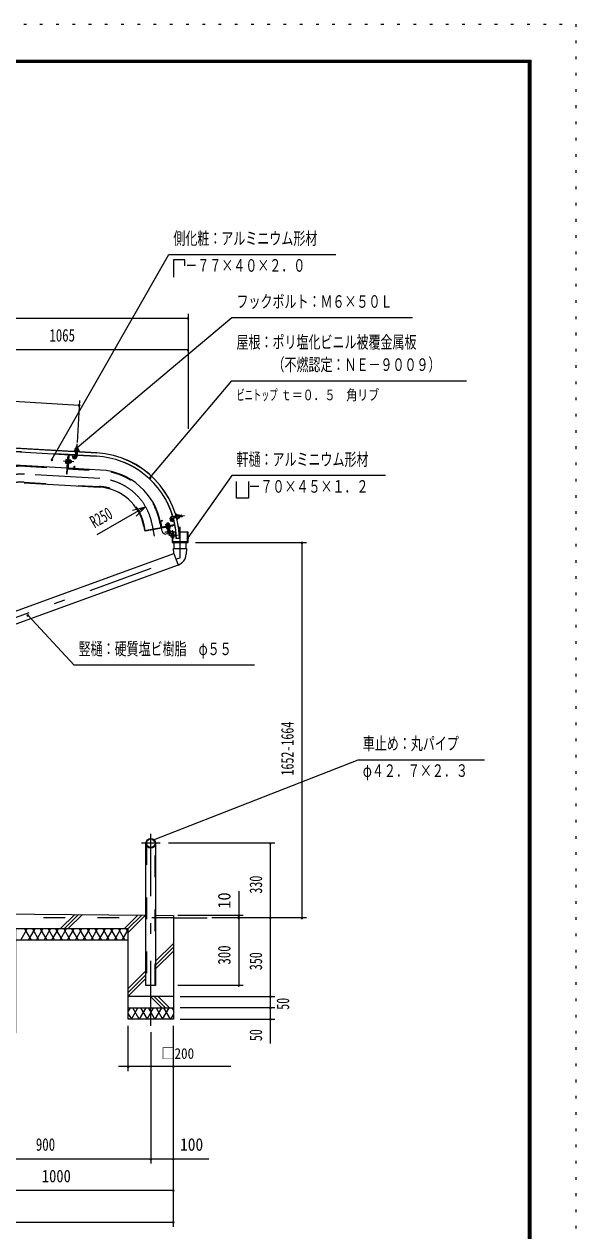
# Model space of a CAD drawing. Units: millimetres, scale not verified. Extents: x -23448 to 23452, y -10500 to 10500.
# Drawn here: x 17337 to 23452, y -2876 to 10500 of the extents above; entities that cross this region are included whole.
import ezdxf
from ezdxf.enums import TextEntityAlignment as Align

# ---------------------------------------------------------------- set-up
doc = ezdxf.new("R2010")
doc.units = ezdxf.units.MM
doc.header["$LTSCALE"] = 60
for name, pattern in [('USER2', [10, 4, -6]), ('USER3', [24, 12, -5, 2, -5]), ('USER4', [3, 0.5, -2.5])]:
    doc.linetypes.add(name, pattern=pattern)
for name, color, linetype, lineweight in [('0-6_2-0BOLD', 7, 'Continuous', 18), ('0-7_2-1HIDDEN', 3, 'USER2', 18), ('0-8_2-2CENTER', 3, 'USER3', 18), ('0-9_2-4THIN', 4, 'Continuous', 18), ('0-A_2-5DIM', 3, 'Continuous', 18), ('0-B_2-6HATCH', 2, 'Continuous', 18), ('0-C_F-F', 5, 'Continuous', 18), ('0-D_F-E_J_ADD', 5, 'USER4', 18)]:
    doc.layers.add(name, color=color, linetype=linetype, lineweight=lineweight)
doc.styles.add('ＭＳ ゴシック', font='')
doc.styles.get('ＭＳ ゴシック').set_extended_font_data('MS Gothic')

msp = doc.modelspace()

# ---------------------------------------------------------------- linework, layer by layer
at = {"layer": '0-6_2-0BOLD'}
for p, q in [((18141.79, 5746.35), (14192.07, 5974.09)), ((15926.79, 5837.75), (17906.63, 5723.6)), ((17905.48, 5703.71), (17908.72, 5759.79)), ((17911.04, 5794.52), (17910.3, 5781.74)), ((17925.56, 5758.81), (17922.33, 5702.73)), ((17926.52, 5780.8), (17927.25, 5793.59)), ((17945.76, 5767.01), (17945.29, 5758.93)), ((17811.08, 5578.85), (15822.38, 5693.53)), ((17798.81, 5644.17), (17810.8, 5643.47)), ((17811.88, 5662.21), (17799.89, 5662.9)), ((17810.11, 5631.62), (17814.11, 5631.39)), ((17818.27, 5703.65), (17826.26, 5703.19)), ((17831.23, 5719.93), (17823.52, 5586.15)), ((17830.08, 5630.47), (17826.09, 5630.7)), ((17835.18, 5631.94), (17830.18, 5632.22)), ((17831.02, 5646.7), (17836.3, 5651.4)), ((17836.59, 5656.39), (17831.31, 5651.69)), ((17849.7, 5631.83), (17835.22, 5632.67)), ((17894.36, 5720.29), (17835.46, 5723.7)), ((17835.76, 5642.03), (17850.24, 5641.2)), ((17851.32, 5659.93), (17836.84, 5660.77)), ((17856.94, 5640.19), (17858.09, 5660.16)), ((17880.49, 5710.03), (17896.78, 5699.33)), ((17897.14, 5699.1), (17898.12, 5716.08)), ((17924.17, 5734.65), (17907.33, 5735.62)), ((17923.48, 5722.62), (18139.71, 5710.16)), ((18182.89, 5557.42), (17819.06, 5578.4)), ((17827.28, 5581.93), (17886.19, 5578.53)), ((17336.7, 5415.14), (18171.91, 5366.98)), ((18850.85, 4963.34), (18858.56, 4919.59)), ((18862.08, 4928.42), (18851.84, 4986.53)), ((18918.27, 4958.14), (18920.78, 4943.86)), ((18939.26, 4947.11), (18936.75, 4961.4)), ((18970.17, 4985.36), (18957.64, 5000.3)), ((18970.31, 5011.48), (18987.05, 5014.43)), ((19020.88, 5045.72), (18970.97, 5036.92)), ((18973.9, 5020.3), (19025.46, 5029.39)), ((18991.67, 5011.19), (19001.93, 4953.08)), ((19002.45, 5042.47), (19005.38, 5025.86)), ((19042.6, 5049.23), (19055.21, 5051.45)), ((19058.03, 5035.46), (19045.42, 5033.23)), ((18663, 4930.2), (18670.69, 4886.55)), ((18670.69, 4886.56), (18999.38, 4944.51)), ((18998.68, 4948.45), (18866.72, 4925.18)), ((18977.34, 4875.85), (18905.37, 4863.16)), ((18977.96, 4854.53), (18906.29, 4848.08)), ((18927.21, 4907.41), (18925.13, 4919.23)), ((18925.97, 4939.69), (18930.02, 4945.49)), ((18926, 4885.07), (18927.73, 4875.23)), ((18929.04, 4867.33), (18930.34, 4859.95)), ((18950.5, 4891.93), (18929.13, 4888.16)), ((18932.41, 4888.74), (18929.37, 4906.02)), ((18934.95, 4946.35), (18930.89, 4940.56)), ((18934.88, 4876.49), (18933.15, 4886.33)), ((18934.35, 4858.11), (18955.71, 4861.88)), ((18936.19, 4868.59), (18937.49, 4861.21)), ((18943.61, 4922.49), (18945.69, 4910.67)), ((18944.14, 4908.63), (18947.19, 4891.35)), ((18947.4, 4888.85), (18949.13, 4879)), ((18951.74, 4863.72), (18950.44, 4871.1)), ((18956.21, 4880.24), (18954.48, 4890.1)), ((18955.29, 4924.55), (18954.6, 4928.49)), ((18957.52, 4872.35), (18958.82, 4864.97)), ((18965.22, 4837.14), (18973.96, 4837.14)), ((18973.96, 4822.71), (18965.22, 4822.71)), ((18983.21, 4867.43), (18977.96, 4867.43)), ((18984.02, 4933.68), (18982.63, 4941.56)), ((19018.59, 4867.43), (18991.21, 4867.43)), ((18991.21, 4837.43), (19008.96, 4837.43)), ((19008.96, 4822.43), (18991.21, 4822.43)), ((19152.96, 4867.43), (19056.27, 4867.43)), ((18996.71, 4754.93), (18996.71, 4688.49)), ((19060.42, 4799.21), (19022.91, 4799.21)), ((19134.21, 4688.49), (19134.21, 4754.93)), ((18996.71, 4633.49), (19043.74, 4504.28)), ((19043.41, 4504.16), (16835.9, 3700.69)), ((18687.08, -155.07), (18687.08, 1419.93)), ((16585.84, 643.98), (18687.08, 622.96)), ((18793.83, 621.89), (18990.46, 619.93)), ((18990.45, 594.93), (19365.45, 594.93)), ((18490.46, 344.93), (17240.46, 344.93)), ((18990.46, -280.07), (18490.46, -280.07)), ((18490.46, -405.07), (18990.46, -405.07))]:
    msp.add_line(p, q, dxfattribs=at)
for points in [[(14191.94, 5971.72), (14192.15, 5975.33), (18141.87, 5747.59)], [(17889.14, 5762.17), (17889.6, 5770.25), (17901.28, 5782.26), (17935.54, 5780.28), (17945.76, 5767.01), (17889.6, 5770.25)], [(17902.2, 5782.2), (17902.93, 5794.99), (17905.18, 5796.11), (17933.26, 5794.49), (17935.36, 5793.12), (17934.62, 5780.34)], [(17927.64, 5794.82), (17928.86, 5815.88), (17912.01, 5816.85), (17910.79, 5795.79)], [(17912.01, 5816.85), (17914.98, 5819.49), (17926.21, 5818.85), (17928.86, 5815.88)], [(17798.52, 5669.36), (17796.71, 5637.91), (17798.27, 5634.8), (17810.26, 5634.1)], [(17812.42, 5671.57), (17800.43, 5672.27), (17798.52, 5669.36)], [(17818.27, 5703.65), (17807.48, 5516.46), (17815.47, 5516), (17827.24, 5720.16)], [(17810.11, 5631.62), (17812.56, 5674.06), (17816.56, 5673.82)], [(17830.08, 5630.47), (17832.53, 5672.9), (17828.54, 5673.13)], [(17832.43, 5671.15), (17837.42, 5670.87), (17835.18, 5631.94)], [(17837.38, 5670.13), (17851.87, 5669.3), (17853.43, 5666.19), (17851.62, 5634.74), (17849.7, 5631.83)], [(17851.95, 5640.48), (17856.94, 5640.19), (17860.89, 5643.72), (17861.62, 5656.2), (17858.09, 5660.16), (17853.1, 5660.45)], [(17880.49, 5710.03), (17871.22, 5695.92), (17887.52, 5685.22)], [(17902.11, 5715.85), (17901.14, 5698.88), (17897.14, 5699.11)], [(17890.41, 5582.29), (17891.39, 5599.27), (17895.38, 5599.04), (17894.4, 5582.06)], [(18855.08, 4991.16), (18871.82, 4994.11), (18871.12, 4998.05), (18854.38, 4995.1)], [(18911.55, 4942.23), (18909.02, 4956.51), (18911.69, 4958.75), (18942.71, 4964.22), (18945.98, 4963.03), (18948.5, 4948.74)], [(18936.18, 4968.15), (18931.84, 4971.19), (18919.53, 4969.02), (18916.49, 4964.67)], [(18937.05, 4963.22), (18936.18, 4968.15), (18916.49, 4964.67), (18917.36, 4959.75)], [(18986.35, 5018.37), (18969.61, 5015.42), (18970.31, 5011.48)], [(18970.57, 5011.14), (18983.1, 4996.21), (18970.17, 4985.36)], [(19031.68, 5010.5), (19036.43, 5011.33), (19026.66, 5066.73), (19016.39, 5064.92)], [(19026.66, 5066.73), (19041.03, 5058.13), (19046.99, 5024.33), (19036.43, 5011.33)], [(19046.83, 5025.24), (19059.44, 5027.46), (19060.3, 5029.82), (19055.41, 5057.52), (19053.8, 5059.45), (19041.19, 5057.22)], [(19056.4, 5051.98), (19082.58, 5056.6), (19085.51, 5039.98), (19059.32, 5035.36)], [(19085.51, 5039.98), (19087.79, 5043.23), (19085.84, 5054.32), (19082.58, 5056.6)], [(18984.02, 4933.68), (18678.24, 4879.76), (18676.85, 4887.64)], [(18905.37, 4863.16), (18903.98, 4871.04), (18975.96, 4883.73)], [(18910.66, 4932.93), (18909.97, 4936.87), (18951.82, 4944.25), (18952.51, 4940.31)], [(18950.1, 4943.95), (18949.23, 4948.87), (18910.82, 4942.1), (18911.69, 4937.17)], [(18955.29, 4924.55), (18913.44, 4917.17), (18912.75, 4921.11)], [(18915.89, 4917.61), (18917.97, 4905.78), (18921.24, 4904.59), (18952.26, 4910.06), (18954.93, 4912.3), (18952.85, 4924.12)], [(18973.96, 4844.36), (18965.22, 4844.36), (18963.96, 4842.18), (18963.96, 4817.68), (18965.22, 4815.49), (18973.96, 4815.49)], [(18977.96, 4814.3), (18973.96, 4814.3), (18973.96, 4845.55), (18977.96, 4845.55)], [(18977.96, 4867.43), (18977.96, 4754.93), (19152.96, 4754.93), (19152.96, 4867.43)], [(18991.21, 4870.93), (18991.21, 4801.18), (18983.21, 4801.18)], [(19142.71, 4760.18), (18988.21, 4760.18), (18983.21, 4765.18), (18983.21, 4870.93)], [(19142.71, 4760.18), (19147.72, 4765.18), (19147.72, 4867.43)], [(16788.87, 3829.9), (18996.71, 4633.49), (18992.96, 4688.49), (19137.97, 4688.49), (19133.56, 4624)], [(18793.83, 1419.93), (18793.83, -155.07), (18687.08, -155.07)], [(18990.46, 619.93), (18990.46, -530.07), (18490.46, -530.07)], [(18490.46, -530.07), (18490.46, 469.93), (17240.46, 469.93), (17240.46, -680.07), (15740.46, -680.07), (15740.46, 469.93), (13990.47, 469.93)]]:
    msp.add_lwpolyline(points, dxfattribs=at)
msp.add_lwpolyline([(19008.96, 4837.42), (19011.46, 4834.93), (19011.46, 4824.93), (19008.96, 4822.43)], close=True, dxfattribs=at)
for radius in [53.38, 47.62]:
    msp.add_circle((18740.46, 1419.93), radius, dxfattribs=at)
for centre, radius, start, end in [((17906.65, 5788.83), 7.19, 52.31572, 112.31572), ((17917.67, 5768.49), 26.87, 69.11201, 104.28793), ((17930.96, 5787.43), 7.19, 61.08423, 121.08423), ((17803.98, 5639.17), 7.19, 135.97307, 176.69989), ((17823.72, 5652.12), 26.15, 155.67448, 197.7253), ((17805.6, 5667.27), 7.19, 176.69989, 217.42671), ((17835.23, 5719.7), 8, 86.69814, 176.69814), ((17835.23, 5719.7), 4, 86.69814, 176.69814), ((17844.53, 5636.83), 7.19, 356.69989, 37.42671), ((17826.42, 5651.97), 26.15, 335.67448, 17.7253), ((17846.15, 5664.93), 7.19, 315.97307, 356.69989), ((17899.87, 5704.03), 22.5, 236.69998, 356.69998), ((17894.13, 5716.31), 4, 356.69788, 86.69302), ((17894.13, 5716.31), 8, 356.69826, 86.70035), ((17899.87, 5704.03), 5.62, 236.69998, 356.69998), ((18085.74, 4774.21), 937.5, 16.43048, 86.69995), ((18085.74, 4774.21), 973.75, 1.46927, 86.70001), ((18085.74, 4774.21), 975, 1.46936, 86.69997), ((17306.21, 4886.4), 720.38, 86.69997, 171.72679), ((17827.51, 5585.92), 8, 176.69814, 266.68929), ((17827.51, 5585.92), 4, 176.69814, 266.68929), ((17886.42, 5582.53), 8, 266.69814, 356.69711), ((17886.42, 5582.53), 4, 266.69814, 356.69814), ((18141.42, 4838.24), 720.38, 10.00127, 86.69991), ((18141.42, 4838.24), 529.62, 9.9994, 86.69994), ((18855.77, 4987.22), 8, 100.00313, 190.00211), ((18855.77, 4987.22), 4, 100.00652, 190.00652), ((18914.59, 4951.96), 7.19, 59.27591, 100.00273), ((18931.74, 4935.73), 26.15, 78.97455, 121.02536), ((18942.31, 4956.85), 7.19, 100.00273, 140.72955), ((18974.88, 5014.76), 22.5, 100.00092, 220.00092), ((18974.88, 5014.76), 5.62, 100.00249, 220.00249), ((18987.74, 5010.49), 8, 65.60081, 100.00198), ((18987.74, 5010.49), 4, 10.01163, 100.00677), ((18085.74, 4774.21), 937.5, 1.52815, 15.39359), ((18997.99, 4952.39), 4, 280.00652, 10.00652), ((18997.99, 4952.39), 8, 280.00211, 10.00211), ((19048.66, 5054.42), 7.19, 335.6158, 35.6158), ((19031.4, 5039), 26.87, 352.41249, 27.58841), ((19052.89, 5030.43), 7.19, 344.38431, 44.38431), ((18866.02, 4929.12), 8, 190.01096, 280.00211), ((18085.74, 4774.21), 786.38, 7.7531, 10.07008), ((18866.02, 4929.12), 4, 190.01537, 280.00652), ((18902.08, 4885.36), 37.5, 187.75275, 276.44838), ((18921.65, 4911.96), 7.19, 280.00273, 320.72955), ((18929.81, 4884.34), 3.89, 30.89107, 169.09126), ((18932.21, 4933.07), 26.15, 258.97455, 301.02536), ((18933.67, 4861.94), 3.89, 210.90117, 349.10136), ((18941.87, 4878.51), 11.72, 61.86748, 138.12572), ((18943.02, 4871.54), 11.72, 241.87234, 318.13058), ((18949.37, 4916.85), 7.19, 239.27591, 280.00273), ((18951.17, 4888.16), 3.83, 30.37302, 169.63116), ((18955.05, 4865.66), 3.83, 210.37086, 349.62901), ((18969.75, 4819.1), 5.79, 141.45377, 180), ((18969.76, 4840.75), 5.79, 180, 218.53143), ((18985.24, 4829.93), 21.27, 160.16867, 199.82912), ((18978.21, 4870.93), 13, 0, 100.00261), ((18978.21, 4870.93), 5, 0, 99.99893), ((18996.38, 4633.37), 137.5, 289.99973, 356.09422)]:
    msp.add_arc(centre, radius, start, end, dxfattribs=at)
at = {"layer": '0-7_2-1HIDDEN'}
for p, q in [((17906.7, 5724.85), (15926.86, 5838.99)), ((18139.78, 5711.4), (17923.55, 5723.87)), ((17347.28, 5598.58), (17810.67, 5571.87)), ((17818.66, 5571.41), (18182.48, 5550.43)), ((17337.1, 5422.13), (18172.31, 5373.97)), ((18843.95, 4962.13), (18851.65, 4918.46)), ((18677.59, 4887.77), (18669.89, 4931.42)), ((18692.83, 1419.93), (18692.83, -155.07)), ((18788.08, -155.07), (18788.08, 1419.93)), ((18990.46, 594.93), (13990.47, 594.93))]:
    msp.add_line(p, q, dxfattribs=at)
for centre, radius, start, end in [((18085.74, 4774.21), 938.75, 16.43048, 86.69995), ((17306.21, 4886.4), 713.38, 86.69991, 177.85577), ((18141.42, 4838.24), 713.38, 10.00121, 86.69992), ((17306.21, 4886.4), 536.62, 86.69994, 180), ((18141.42, 4838.24), 536.62, 10.00015, 86.69998), ((18085.74, 4774.21), 938.75, 1.52612, 15.39359)]:
    msp.add_arc(centre, radius, start, end, dxfattribs=at)
at = {"layer": '0-8_2-2CENTER'}
for p, q in [((17922.21, 5847.26), (17913.9, 5703.22)), ((17886.21, 5648.52), (17772.65, 5655.07)), ((17892.15, 5692.28), (17867.6, 5708.4)), ((18177.4, 5462.2), (17342.19, 5510.36)), ((18948.36, 4841.51), (18925.83, 4969.3)), ((18982.98, 4983.22), (18964.11, 5005.72)), ((18972.44, 5028.61), (19114.52, 5053.66)), ((18756.92, 4946.76), (18778.3, 4825.51)), ((19036.46, 4829.93), (18938.96, 4829.93)), ((18740.46, -604.92), (18740.46, 1523.31)), ((18843.83, 1419.93), (18637.08, 1419.93))]:
    msp.add_line(p, q, dxfattribs=at)
msp.add_lwpolyline([(16715.46, 854.36), (16715.46, 3730.02), (19065.46, 4585.36), (19065.46, 4925.94)], dxfattribs=at)
for centre, radius, start, end in [((17899.87, 5704.03), 14.06, 236.69998, 356.69759), ((17306.21, 4886.4), 625, 86.69997, 179.99998), ((18141.42, 4838.24), 625, 9.9994, 86.69997), ((18974.88, 5014.76), 14.06, 100.00238, 219.99998)]:
    msp.add_arc(centre, radius, start, end, dxfattribs=at)
at = {"layer": '0-9_2-4THIN'}
for p, q in [((17910.24, 5759.7), (17908.84, 5735.53)), ((17913.62, 5818.28), (17912.32, 5795.71)), ((17922.65, 5734.74), (17924.05, 5758.9)), ((17926.12, 5794.91), (17927.42, 5817.49)), ((17852.09, 5642.98), (17859.58, 5642.55)), ((17860.44, 5657.52), (17852.95, 5657.95)), ((18918.52, 4967.57), (18919.82, 4960.19)), ((18934.59, 4962.79), (18933.29, 4970.18)), ((19021.3, 5044.25), (19002.72, 5040.97)), ((19005.12, 5027.35), (19025.06, 5030.87)), ((19084.34, 5055.36), (19056.65, 5050.48)), ((19059.06, 5036.86), (19086.74, 5041.75)), ((18930.6, 4906.24), (18933.65, 4888.96)), ((18945.96, 4891.13), (18942.91, 4908.41)), ((18991.21, 4835.43), (19010.96, 4835.43)), ((19010.96, 4824.43), (18991.21, 4824.43))]:
    msp.add_line(p, q, dxfattribs=at)
at = {"layer": '0-A_2-5DIM'}
for p, q in [((14090.46, 7239.93), (19152.96, 7239.93)), ((19162.96, 7239.93), (19142.96, 7239.93)), ((19152.96, 7289.93), (19152.96, 6014.93)), ((19152.96, 6889.93), (14090.46, 6889.93)), ((19162.96, 6889.93), (19142.96, 6889.93)), ((14128.37, 6497.91), (17947.03, 6277.73)), ((17949.91, 6327.64), (17923.02, 5861.35)), ((17957.03, 6277.73), (17937.03, 6277.73)), ((17933.33, 5803.33), (17913.33, 5803.33)), ((17654.6, 5673.73), (17634.6, 5673.73)), ((18744.74, 5475.88), (18724.74, 5475.88)), ((19690.46, 5244.93), (19690.46, 5428.88)), ((18537.79, 5111.92), (18682.68, 5150.74)), ((19160.01, 4805.68), (19140.01, 4805.68)), ((19236.87, 4754.93), (20465.45, 4754.93)), ((20425.45, 4754.93), (20405.45, 4754.93)), ((20415.45, 4754.93), (20415.45, 594.93)), ((17387.01, 3947.72), (17367.01, 3947.72)), ((18782.35, 1458.77), (18762.35, 1458.77)), ((20115.45, 1419.93), (18938.01, 1419.93)), ((20075.45, 1419.93), (20055.45, 1419.93)), ((20065.45, 1419.93), (20065.45, -800.07)), ((19715.45, 889.93), (19715.45, -155.07)), ((19765.45, 619.93), (19040.45, 619.93)), ((20465.45, 594.93), (19415.45, 594.93)), ((19725.45, 619.93), (19705.45, 619.93)), ((19725.45, 594.93), (19705.45, 594.93)), ((20075.45, 594.93), (20055.45, 594.93)), ((20425.45, 594.93), (20405.45, 594.93)), ((19765.45, -155.07), (19040.45, -155.07)), ((19725.45, -155.07), (19705.45, -155.07)), ((19065.46, -280.07), (20115.45, -280.07)), ((20075.45, -280.07), (20055.45, -280.07)), ((20115.45, -405.07), (19065.46, -405.07)), ((19065.46, -530.07), (20115.45, -530.07)), ((20075.45, -405.07), (20055.45, -405.07)), ((20075.45, -530.07), (20055.45, -530.07)), ((18490.46, -1105.07), (18490.46, -605.07)), ((18990.46, -2830.07), (18990.46, -605.07)), ((18740.46, -673.63), (18740.46, -2130.07)), ((19627.96, -1055.07), (18383.56, -1055.07)), ((18500.46, -1055.07), (18480.46, -1055.07)), ((19000.46, -1055.07), (18980.46, -1055.07)), ((19382.96, -2080.07), (16490.46, -2080.07)), ((18750.46, -2080.07), (18730.46, -2080.07)), ((19000.46, -2080.07), (18980.46, -2080.07)), ((18990.46, -2430.07), (13990.47, -2430.07)), ((19000.46, -2430.07), (18980.46, -2430.07)), ((13990.47, -2780.07), (18990.46, -2780.07)), ((19000.46, -2780.07), (18980.46, -2780.07))]:
    msp.add_line(p, q, dxfattribs=at)
for points in [[(17644.6, 5673.73), (18940.46, 7944.93), (20790.46, 7944.93)], [(19119.25, 7821.98), (19119.25, 7886.37), (18990.46, 7886.37), (18990.46, 7694.93)], [(21640.46, 7244.93), (19640.46, 7244.93), (17923.33, 5803.33)], [(18734.74, 5475.88), (19640.46, 6544.93), (22240.46, 6544.93)], [(21340.46, 5494.93), (19640.46, 5494.93), (19150.01, 4805.68)], [(19822.11, 5428.88), (19822.11, 5244.93), (19690.46, 5244.93)], [(18576.62, 5044.67), (18682.68, 5150.74), (18141.42, 4838.24)], [(19890.46, 3394.93), (17890.47, 3394.93), (17377.01, 3947.72)], [(18772.35, 1458.77), (21040.46, 2344.93), (22440.46, 2344.93)]]:
    msp.add_lwpolyline(points, dxfattribs=at)
for centre in [(19152.96, 7239.93), (19152.96, 6889.93), (17947.03, 6277.73), (17923.33, 5803.33), (17644.6, 5673.73), (18734.74, 5475.88), (19150.01, 4805.68), (20415.45, 4754.93), (17377.01, 3947.72), (18772.35, 1458.77), (20065.45, 1419.93), (19715.45, 619.93), (19715.45, 594.93), (20065.45, 594.93), (20415.45, 594.93), (19715.45, -155.07), (20065.45, -280.07), (20065.45, -405.07), (20065.45, -530.07), (18490.46, -1055.07), (18990.46, -1055.07), (18740.46, -2080.07), (18990.46, -2080.07), (18990.46, -2430.07), (18990.46, -2780.07)]:
    msp.add_arc(centre, 10, 180, 0, dxfattribs=at)
at = {"layer": '0-B_2-6HATCH'}
for p, q in [((17737.25, 469.93), (17898.17, 630.85)), ((17940.18, 630.43), (17779.68, 469.93)), ((17982.19, 630.01), (17822.1, 469.93)), ((18444.36, 469.93), (18598.28, 623.85)), ((18486.78, 469.93), (18640.28, 623.43)), ((18682.29, 623.01), (18490.46, 431.18)), ((17298.75, 344.93), (17370.92, 469.93)), ((17342.05, 469.93), (17414.22, 344.93)), ((17385.35, 344.93), (17457.52, 469.93)), ((17428.66, 469.93), (17500.83, 344.93)), ((17471.96, 344.93), (17544.13, 469.93)), ((17515.26, 469.93), (17587.43, 344.93)), ((17558.56, 344.93), (17630.73, 469.93)), ((17601.86, 469.93), (17674.03, 344.93)), ((17645.16, 344.93), (17717.33, 469.93)), ((17760.63, 344.93), (17688.46, 469.93)), ((17803.93, 469.93), (17731.77, 344.93)), ((17775.07, 469.93), (17847.24, 344.93)), ((17818.37, 344.93), (17890.54, 469.93)), ((17861.67, 469.93), (17933.84, 344.93)), ((17904.97, 344.93), (17977.14, 469.93)), ((17948.27, 469.93), (18020.44, 344.93)), ((17991.57, 344.93), (18063.74, 469.93)), ((18034.88, 469.93), (18107.04, 344.93)), ((18078.18, 344.93), (18150.35, 469.93)), ((18121.48, 469.93), (18193.64, 344.93)), ((18164.78, 344.93), (18236.95, 469.93)), ((18208.08, 469.93), (18280.25, 344.93)), ((18251.38, 344.93), (18323.55, 469.93)), ((18294.68, 469.93), (18366.85, 344.93)), ((18337.99, 344.93), (18410.15, 469.93)), ((18381.28, 469.93), (18453.46, 344.93)), ((18424.59, 344.93), (18490.46, 459.02)), ((18490.46, 430.83), (18467.89, 469.93)), ((18793.83, 112.3), (18990.46, 308.92)), ((18990.46, 266.5), (18793.83, 69.87)), ((18793.83, 27.45), (18990.46, 224.07)), ((18490.46, -191.08), (18687.08, 5.55)), ((18687.08, -36.88), (18490.46, -233.5)), ((18490.46, -275.93), (18687.08, -79.3)), ((18737.25, -280.07), (18862.25, -405.07)), ((18904.68, -405.07), (18779.68, -280.07)), ((18947.1, -405.07), (18822.1, -280.07)), ((18511.19, -405.07), (18490.46, -440.97)), ((18973.07, -405.07), (18990.46, -435.19))]:
    msp.add_line(p, q, dxfattribs=at)
for points in [[(18490.46, -469.16), (18525.62, -530.07), (18597.79, -405.07)], [(18684.39, -405.07), (18612.22, -530.07), (18540.06, -405.07)], [(18626.66, -405.07), (18698.83, -530.07), (18771, -405.07)], [(18857.6, -405.07), (18785.43, -530.07), (18713.26, -405.07)], [(18799.86, -405.07), (18872.03, -530.07), (18944.2, -405.07)], [(18990.46, -474.95), (18958.64, -530.07), (18886.47, -405.07)]]:
    msp.add_lwpolyline(points, dxfattribs=at)
at = {"layer": '0-C_F-F'}
for points in [[(22951.87, -10000), (-5748.13, -10000), (-5748.13, 10100), (22951.87, 10100)], [(22949.37, -9997.5), (-5745.63, -9997.5), (-5745.63, 10097.5), (22949.37, 10097.5)], [(22946.87, -9995), (22946.87, 10095), (-5743.13, 10095), (-5743.13, -9995)], [(22944.37, -9992.5), (-5740.63, -9992.5), (-5740.63, 10092.5), (22944.37, 10092.5)], [(22941.87, -9990), (22941.87, 10090), (-5738.13, 10090), (-5738.13, -9990)], [(22939.37, -9987.5), (-5735.63, -9987.5), (-5735.63, 10087.5), (22939.37, 10087.5)], [(22936.87, -9985), (22936.87, 10085), (-5733.13, 10085), (-5733.13, -9985)], [(22934.37, -9982.5), (-5730.63, -9982.5), (-5730.63, 10082.5), (22934.37, 10082.5)], [(22931.87, -9980), (-5728.13, -9980), (-5728.13, 10080), (22931.87, 10080)], [(22929.37, -9977.5), (-5725.63, -9977.5), (-5725.63, 10077.5), (22929.37, 10077.5)], [(22926.87, -9975), (22926.87, 10075), (-5723.12, 10075), (-5723.12, -9975)]]:
    msp.add_lwpolyline(points, close=True, dxfattribs=at)
at = {"layer": '0-D_F-E_J_ADD'}
msp.add_lwpolyline([(23451.87, -10500), (-6248.13, -10500), (-6248.13, 10500), (23451.87, 10500)], close=True, dxfattribs=at)

# ---------------------------------------------------------------- texts
at = {"layer": '0-A_2-5DIM', "color": 7, "style": 'ＭＳ ゴシック'}
for s, height, width, p in [('側化粧：アルミニウム形材', 139.3, 0.7, (18990.46, 8013.93)), ('\u3000－７７×４０×２．０', 139.3, 0.7, (18990.46, 7713.93)), ('フックボルト：Ｍ６×５０Ｌ', 139.3, 0.7, (19690.46, 7313.93)), ('1065', 139.3, 0.75, (17616.67, 6939.93)), ('屋根：ポリ塩化ビニル被覆金属板', 139.3, 0.7, (19690.46, 6863.93)), ('\u3000\u3000\u3000（不燃認定：ＮＥ－９００９）', 139.3, 0.7, (19690.46, 6613.93)), ('ビニトップ ', 118.4, 0.55, (19690.46, 6294.93)), ('ｔ＝０．５\u3000角リブ', 118.4, 0.75, (20181.67, 6294.93)), ('軒樋：アルミニウム形材', 139.3, 0.7, (19690.46, 5563.93)), ('\u3000－７０×４５×１．２', 139.3, 0.7, (19690.46, 5263.93)), ('竪樋：硬質塩ビ樹脂\u3000φ５５', 139.3, 0.7, (17940.47, 3463.93)), ('車止め：丸パイプ', 139.3, 0.7, (21090.46, 2413.93)), ('φ４２．７×２．３', 139.3, 0.7, (21090.46, 2113.93)), ('□200', 118.4, 0.9, (18858.16, -1005.07)), ('900', 139.3, 0.75, (17466.73, -2030.07)), ('100', 139.3, 0.9, (19065.16, -2030.07)), ('1000', 139.3, 0.85, (17532.49, -2380.07))]:
    msp.add_text(s, height=height, dxfattribs=dict(at, width=width)).set_placement(p, align=Align.BOTTOM_LEFT)
for s, rotation, width, p in [('R250', 30, 0.65, (18138.7, 4873.34)), ('1652-1664', 90, 0.7, (20365.45, 2170.76)), ('330', 90, 0.7, (20015.45, 861.69)), ('10', 90, 0.95, (19665.45, 695.25)), ('300', 90, 0.75, (19665.45, 74.96)), ('350', 90, 0.7, (20015.45, 13.35)), ('50', 90, 0.7, (20315.45, -425.94)), ('50', 90, 0.7, (20015.45, -773.44))]:
    msp.add_text(s, height=139.3, rotation=rotation, dxfattribs=dict(at, width=width)).set_placement(p, align=Align.BOTTOM_LEFT)

doc.saveas('drawing.dxf')
